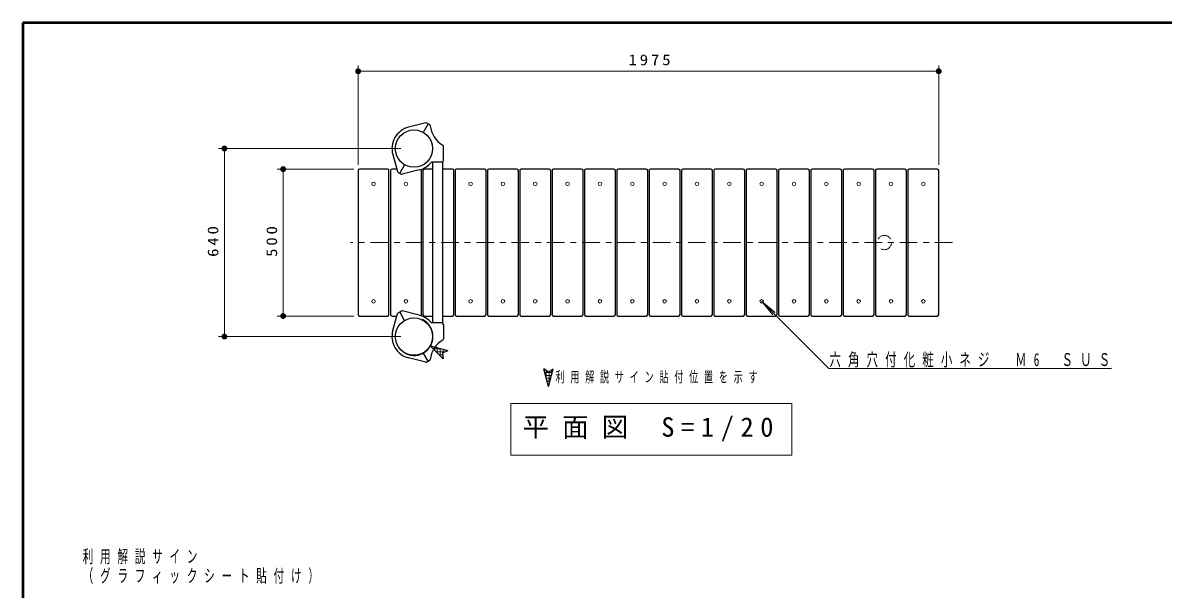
# Model space of a CAD drawing. Units: millimetres on the paper, scale 1:20. Extents: x -365 to 0, y -5 to 257.
# Drawn here: x -365 to -171, y 160.6 to 257 of the extents above; entities that cross this region are included whole.
import ezdxf

# ---------------------------------------------------------------- set-up
doc = ezdxf.new("R2010")
doc.units = ezdxf.units.MM
doc.linetypes.add('USER1', pattern=[4.5, 2.5, -2])
doc.linetypes.add('USER2', pattern=[6, 3, -1, 1, -1])
doc.layers.add('LY_1', color=7, linetype='Continuous', lineweight=25)
doc.styles.add('ＭＳ ゴシック', font='')
doc.styles.get('ＭＳ ゴシック').set_extended_font_data('MS Gothic')

# ---------------------------------------------------------------- blocks, each defined once
blk = doc.blocks.new('filled_dot')
at = {"color": 0, "linetype": 'Continuous', "lineweight": -2, "const_width": 1.25}
blk.add_lwpolyline([(-0.625, 0, 1), (0.625, 0, 1)], format="xyb", close=True, dxfattribs=at)

msp = doc.modelspace()

# ---------------------------------------------------------------- linework, layer by layer
at = {"layer": 'LY_1', "lineweight": 50}
for p, q in [((0, 257), (-365, 257)), ((-365, 257), (-365, 0))]:
    msp.add_line(p, q, dxfattribs=at)
at = {"layer": 'LY_1', "lineweight": 13}
for p, q in [((-307.965, 232.85), (-307.965, 249.749)), ((-307.965, 248.749), (-209.215, 248.749)), ((-209.215, 232.85), (-209.215, 249.749)), ((-300.715, 235.6), (-331.715, 235.6)), ((-330.715, 203.6), (-330.715, 235.6)), ((-308.715, 232.1), (-321.715, 232.1)), ((-320.715, 207.1), (-320.715, 232.1)), ((-239.34, 209.6), (-237.412, 207.302)), ((-239.34, 209.6), (-237.042, 207.671)), ((-227.922, 198.182), (-239.34, 209.6)), ((-308.715, 207.1), (-321.715, 207.1)), ((-300.715, 203.6), (-331.715, 203.6)), ((-295.703, 202), (-295.669, 202)), ((-295.5, 201.797), (-295.5, 201.955)), ((-295, 201.297), (-295, 201.821)), ((-295.203, 201.5), (-293.803, 201.5)), ((-294.703, 201), (-293.2, 201)), ((-294.5, 200.797), (-294.5, 201.687)), ((-294.203, 200.5), (-293.6, 200.5)), ((-294, 200.297), (-294, 201.553)), ((-293.703, 200), (-293.541, 200)), ((-293.5, 200.871), (-293.5, 201.419)), ((-293, 201.086), (-293, 201.285)), ((-276.372, 198), (-276.233, 198)), ((-275, 197.377), (-275, 197.978)), ((-274.971, 198), (-274.833, 198)), ((-227.922, 198.182), (-179.803, 198.182)), ((-276.238, 197.5), (-274.967, 197.5)), ((-276.104, 197), (-275.101, 197)), ((-276, 196.613), (-276, 197.826)), ((-275.97, 196.5), (-275.235, 196.5)), ((-275.836, 196), (-275.369, 196)), ((-275.5, 195.511), (-275.5, 197.605)), ((-275.702, 195.5), (-275.503, 195.5)), ((-282.007, 192.203), (-282.007, 183.403)), ((-234.207, 192.203), (-282.007, 192.203)), ((-234.207, 183.403), (-234.207, 192.203)), ((-282.007, 183.403), (-234.207, 183.403))]:
    msp.add_line(p, q, dxfattribs=at)
at = {"layer": 'LY_1'}
for p, q in [((-296.464, 239.964), (-299.372, 239.238)), ((-296.04, 239.8), (-296.877, 238.349)), ((-295.823, 239.674), (-296.29, 239.944)), ((-293.467, 233.54), (-293.467, 235.978)), ((-302.07, 234.566), (-301.243, 231.685)), ((-300.052, 232.85), (-300.89, 231.4)), ((-293.717, 233.29), (-295.511, 233.29)), ((-295.315, 233.29), (-295.315, 205.91)), ((-293.615, 233.29), (-293.615, 205.91)), ((-307.965, 231.85), (-307.965, 207.35)), ((-302.965, 232.1), (-307.715, 232.1)), ((-302.715, 207.35), (-302.715, 231.85)), ((-302.45, 231.85), (-302.45, 207.35)), ((-301.362, 232.1), (-302.2, 232.1)), ((-301.128, 231.537), (-300.652, 231.262)), ((-297.558, 231.961), (-300.466, 231.236)), ((-297.2, 207.35), (-297.2, 231.85)), ((-296.935, 231.85), (-296.935, 207.35)), ((-295.315, 232.1), (-296.685, 232.1)), ((-291.935, 232.1), (-293.615, 232.1)), ((-291.685, 207.35), (-291.685, 231.85)), ((-291.465, 231.85), (-291.465, 207.35)), ((-286.465, 232.1), (-291.215, 232.1)), ((-286.215, 207.35), (-286.215, 231.85)), ((-285.965, 231.85), (-285.965, 207.35)), ((-280.965, 232.1), (-285.715, 232.1)), ((-280.715, 207.35), (-280.715, 231.85)), ((-280.465, 231.85), (-280.465, 207.35)), ((-275.465, 232.1), (-280.215, 232.1)), ((-275.215, 207.35), (-275.215, 231.85)), ((-274.965, 231.85), (-274.965, 207.35)), ((-269.965, 232.1), (-274.715, 232.1)), ((-269.715, 207.35), (-269.715, 231.85)), ((-269.465, 231.85), (-269.465, 207.35)), ((-264.465, 232.1), (-269.215, 232.1)), ((-264.215, 207.35), (-264.215, 231.85)), ((-263.965, 231.85), (-263.965, 207.35)), ((-258.965, 232.1), (-263.715, 232.1)), ((-258.715, 207.35), (-258.715, 231.85)), ((-258.465, 231.85), (-258.465, 207.35)), ((-253.465, 232.1), (-258.215, 232.1)), ((-253.215, 207.35), (-253.215, 231.85)), ((-252.965, 231.85), (-252.965, 207.35)), ((-247.965, 232.1), (-252.715, 232.1)), ((-247.715, 207.35), (-247.715, 231.85)), ((-247.465, 231.85), (-247.465, 207.35)), ((-242.465, 232.1), (-247.215, 232.1)), ((-242.215, 207.35), (-242.215, 231.85)), ((-241.965, 231.85), (-241.965, 207.35)), ((-236.965, 232.1), (-241.715, 232.1)), ((-236.715, 207.35), (-236.715, 231.85)), ((-236.465, 231.85), (-236.465, 207.35)), ((-231.465, 232.1), (-236.215, 232.1)), ((-231.215, 207.35), (-231.215, 231.85)), ((-230.965, 231.85), (-230.965, 207.35)), ((-225.965, 232.1), (-230.715, 232.1)), ((-225.715, 207.35), (-225.715, 231.85)), ((-225.465, 231.85), (-225.465, 207.35)), ((-220.465, 232.1), (-225.215, 232.1)), ((-220.215, 207.35), (-220.215, 231.85)), ((-219.965, 231.85), (-219.965, 207.35)), ((-214.965, 232.1), (-219.715, 232.1)), ((-214.715, 207.35), (-214.715, 231.85)), ((-214.465, 231.85), (-214.465, 207.35)), ((-209.465, 232.1), (-214.215, 232.1)), ((-209.215, 207.35), (-209.215, 231.85)), ((-301.128, 207.663), (-300.652, 207.938)), ((-300.052, 206.35), (-300.89, 207.8)), ((-297.558, 207.238), (-300.466, 207.964)), ((-307.715, 207.1), (-302.965, 207.1)), ((-302.2, 207.1), (-301.362, 207.1)), ((-302.07, 204.633), (-301.243, 207.515)), ((-296.685, 207.1), (-295.315, 207.1)), ((-293.717, 205.91), (-295.511, 205.91)), ((-293.615, 207.1), (-291.935, 207.1)), ((-293.467, 205.66), (-293.467, 203.221)), ((-291.215, 207.1), (-286.465, 207.1)), ((-285.715, 207.1), (-280.965, 207.1)), ((-280.215, 207.1), (-275.465, 207.1)), ((-274.715, 207.1), (-269.965, 207.1)), ((-269.215, 207.1), (-264.465, 207.1)), ((-263.715, 207.1), (-258.965, 207.1)), ((-258.215, 207.1), (-253.465, 207.1)), ((-252.715, 207.1), (-247.965, 207.1)), ((-247.215, 207.1), (-242.465, 207.1)), ((-241.715, 207.1), (-236.965, 207.1)), ((-236.215, 207.1), (-231.465, 207.1)), ((-230.715, 207.1), (-225.965, 207.1)), ((-225.215, 207.1), (-220.465, 207.1)), ((-219.715, 207.1), (-214.965, 207.1)), ((-214.215, 207.1), (-209.465, 207.1)), ((-295.715, 202.012), (-293.519, 199.816)), ((-295.715, 202.012), (-292.715, 201.208)), ((-296.464, 199.236), (-299.372, 199.961)), ((-296.04, 199.4), (-296.877, 200.85)), ((-293.637, 200.812), (-292.715, 201.208)), ((-293.637, 200.812), (-293.519, 199.816)), ((-295.823, 199.526), (-296.29, 199.256)), ((-275.602, 195.129), (-276.406, 198.129)), ((-275.602, 197.529), (-276.406, 198.129)), ((-275.602, 195.129), (-274.798, 198.129)), ((-275.602, 197.529), (-274.798, 198.129))]:
    msp.add_line(p, q, dxfattribs=at)
at = {"layer": 'LY_1', "linetype": 'USER2', "lineweight": 13}
msp.add_line((-206.855, 219.6), (-309.249, 219.6), dxfattribs=at)
at = {"layer": 'LY_1'}
for centre in [(-298.465, 235.6), (-298.465, 203.6)]:
    msp.add_circle(centre, 3.175, dxfattribs=at)
at = {"layer": 'LY_1', "lineweight": 13}
for centre in [(-305.34, 229.6), (-299.825, 229.6), (-288.84, 229.6), (-283.34, 229.6), (-277.84, 229.6), (-272.34, 229.6), (-266.84, 229.6), (-261.34, 229.6), (-255.84, 229.6), (-250.34, 229.6), (-244.84, 229.6), (-239.34, 229.6), (-233.84, 229.6), (-228.34, 229.6), (-222.84, 229.6), (-217.34, 229.6), (-211.84, 229.6), (-305.34, 209.6), (-299.825, 209.6), (-288.84, 209.6), (-283.34, 209.6), (-277.84, 209.6), (-272.34, 209.6), (-266.84, 209.6), (-261.34, 209.6), (-255.84, 209.6), (-250.34, 209.6), (-244.84, 209.6), (-239.34, 209.6), (-233.84, 209.6), (-228.34, 209.6), (-222.84, 209.6), (-217.34, 209.6), (-211.84, 209.6)]:
    msp.add_circle(centre, 0.3, dxfattribs=at)
at = {"layer": 'LY_1', "linetype": 'USER1', "lineweight": 13}
msp.add_circle((-218.465, 219.6), 1.215, dxfattribs=at)
at = {"layer": 'LY_1'}
for centre, radius, start, end in [((-298.465, 235.6), 3.75, 103.99962, 195.99962), ((-296.403, 239.721), 0.25, 59.99961, 103.99961), ((-295.948, 239.458), 0.25, 7.08612, 60), ((-291.2, 240.048), 4.535, 187.08613, 238.25618), ((-293.717, 235.978), 0.25, 0, 58.25619), ((-298.465, 235.6), 3.75, 284.00024, 321.97492), ((-293.717, 233.54), 0.25, 270, 0), ((-307.715, 231.85), 0.25, 90, 180), ((-302.965, 231.85), 0.25, 0, 90), ((-302.2, 231.85), 0.25, 90, 180), ((-301.003, 231.754), 0.25, 195.99962, 239.99963), ((-300.527, 231.479), 0.25, 239.99993, 284.00024), ((-297.45, 231.85), 0.25, 0, 49.34853), ((-296.685, 231.85), 0.25, 90, 180), ((-291.935, 231.85), 0.25, 0, 90), ((-291.215, 231.85), 0.25, 90, 180), ((-286.465, 231.85), 0.25, 0, 90), ((-285.715, 231.85), 0.25, 90, 180), ((-280.965, 231.85), 0.25, 0, 90), ((-280.215, 231.85), 0.25, 90, 180), ((-275.465, 231.85), 0.25, 0, 90), ((-274.715, 231.85), 0.25, 90, 180), ((-269.965, 231.85), 0.25, 0, 90), ((-269.215, 231.85), 0.25, 90, 180), ((-264.465, 231.85), 0.25, 0, 90), ((-263.715, 231.85), 0.25, 90, 180), ((-258.965, 231.85), 0.25, 0, 90), ((-258.215, 231.85), 0.25, 90, 180), ((-253.465, 231.85), 0.25, 0, 90), ((-252.715, 231.85), 0.25, 90, 180), ((-247.965, 231.85), 0.25, 0, 90), ((-247.215, 231.85), 0.25, 90, 180), ((-242.465, 231.85), 0.25, 0, 90), ((-241.715, 231.85), 0.25, 90, 180), ((-236.965, 231.85), 0.25, 0, 90), ((-236.215, 231.85), 0.25, 90, 180), ((-231.465, 231.85), 0.25, 0, 90), ((-230.715, 231.85), 0.25, 90, 180), ((-225.965, 231.85), 0.25, 0, 90), ((-225.215, 231.85), 0.25, 90, 180), ((-220.465, 231.85), 0.25, 0, 90), ((-219.715, 231.85), 0.25, 90, 180), ((-214.965, 231.85), 0.25, 0, 90), ((-214.215, 231.85), 0.25, 90, 180), ((-209.465, 231.85), 0.25, 0, 90), ((-301.003, 207.446), 0.25, 120.00037, 164.00038), ((-300.527, 207.721), 0.25, 75.99976, 120.00007), ((-307.715, 207.35), 0.25, 180, 270), ((-302.965, 207.35), 0.25, 270, 0), ((-302.2, 207.35), 0.25, 180, 270), ((-298.465, 203.6), 3.225, 236.25, 63.75), ((-298.465, 203.6), 3.75, 38.02508, 75.99976), ((-297.45, 207.35), 0.25, 310.65147, 0), ((-296.685, 207.35), 0.25, 180, 270), ((-293.717, 205.66), 0.25, 0, 90), ((-291.935, 207.35), 0.25, 270, 0), ((-291.215, 207.35), 0.25, 180, 270), ((-286.465, 207.35), 0.25, 270, 0), ((-285.715, 207.35), 0.25, 180, 270), ((-280.965, 207.35), 0.25, 270, 0), ((-280.215, 207.35), 0.25, 180, 270), ((-275.465, 207.35), 0.25, 270, 0), ((-274.715, 207.35), 0.25, 180, 270), ((-269.965, 207.35), 0.25, 270, 0), ((-269.215, 207.35), 0.25, 180, 270), ((-264.465, 207.35), 0.25, 270, 0), ((-263.715, 207.35), 0.25, 180, 270), ((-258.965, 207.35), 0.25, 270, 0), ((-258.215, 207.35), 0.25, 180, 270), ((-253.465, 207.35), 0.25, 270, 0), ((-252.715, 207.35), 0.25, 180, 270), ((-247.965, 207.35), 0.25, 270, 0), ((-247.215, 207.35), 0.25, 180, 270), ((-242.465, 207.35), 0.25, 270, 0), ((-241.715, 207.35), 0.25, 180, 270), ((-236.965, 207.35), 0.25, 270, 0), ((-236.215, 207.35), 0.25, 180, 270), ((-231.465, 207.35), 0.25, 270, 0), ((-230.715, 207.35), 0.25, 180, 270), ((-225.965, 207.35), 0.25, 270, 0), ((-225.215, 207.35), 0.25, 180, 270), ((-220.465, 207.35), 0.25, 270, 0), ((-219.715, 207.35), 0.25, 180, 270), ((-214.965, 207.35), 0.25, 270, 0), ((-214.215, 207.35), 0.25, 180, 270), ((-209.465, 207.35), 0.25, 270, 0), ((-298.465, 203.6), 3.75, 164.00038, 256.00038), ((-291.2, 199.152), 4.535, 121.74382, 172.91387), ((-293.717, 203.221), 0.25, 301.74381, 0), ((-296.403, 199.479), 0.25, 256.00039, 300.00039), ((-295.948, 199.742), 0.25, 300, 352.91388)]:
    msp.add_arc(centre, radius, start, end, dxfattribs=at)

# ---------------------------------------------------------------- block references
at = {"layer": 'LY_1', "lineweight": 13, "xscale": 0.4, "yscale": 0.4}
msp.add_blockref('filled_dot', (-307.965, 248.749), dxfattribs=at)
for p, rotation in [((-209.215, 248.749), 180), ((-330.715, 235.6), 270), ((-320.715, 232.1), 270), ((-320.715, 207.1), 90), ((-330.715, 203.6), 90)]:
    msp.add_blockref('filled_dot', p, dxfattribs=dict(at, rotation=rotation))

# ---------------------------------------------------------------- texts
at = {"layer": 'LY_1', "style": 'ＭＳ ゴシック'}
for s, insert, char_height, attachment_point in [('\\T1.33;\\W1.15;1975', (-258.162, 249.749), 1.833, 8), ('\\T1.62;\\W0.65;六角穴付化粧小ネジ\u3000Ｍ6\u3000ＳＵＳ', (-227.803, 198.332), 2.199, 7), ('\\T1.64;\\W0.6;利用解説サイン貼付位置を示す', (-274.394, 196.626), 1.833, 4), ('\\T1.5;平面図\\~S=1/20', (-258.107, 187.803), 3.299, 5), ('\\T1.64;\\W0.6;利用解説サイン', (-354.808, 167.296), 2.199, 1), ('\\T1.64;\\W0.6;（グラフィックシート貼付け）', (-354.808, 163.996), 2.199, 1)]:
    msp.add_mtext(s, dxfattribs=dict(at, insert=insert, char_height=char_height, attachment_point=attachment_point))
at = {"layer": 'LY_1', "char_height": 1.833, "attachment_point": 8, "rotation": 90, "style": 'ＭＳ ゴシック'}
for s, insert in [('\\T1.33;\\W1.15;640', (-331.715, 220.015)), ('\\T1.33;\\W1.15;500', (-321.715, 220.016))]:
    msp.add_mtext(s, dxfattribs=dict(at, insert=insert))

doc.saveas('drawing.dxf')
